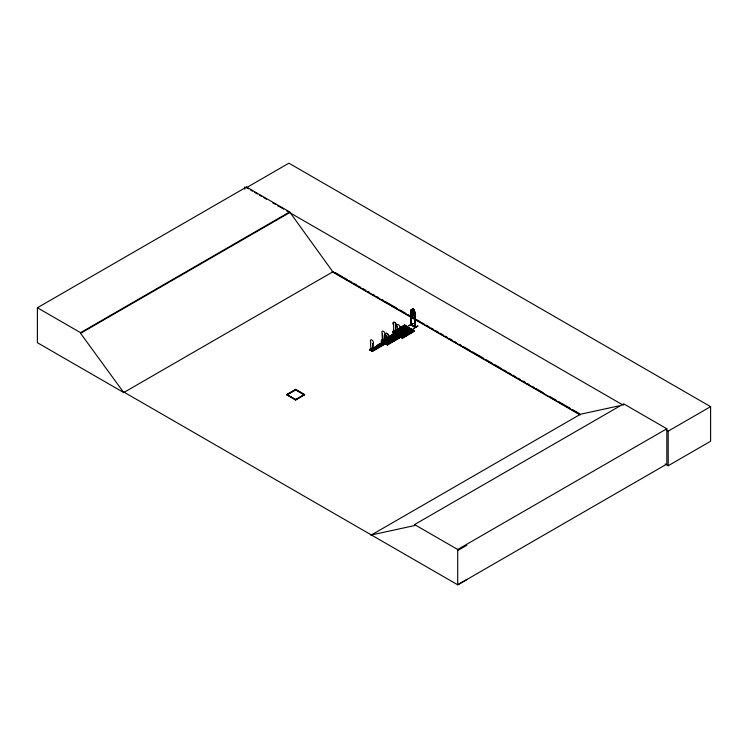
<?xml version="1.0" encoding="UTF-8"?>
<svg xmlns="http://www.w3.org/2000/svg" width="748" height="748" viewBox="0 0 748 748"><rect width="100%" height="100%" fill="white"/><g stroke="black" fill="none" stroke-linecap="round" stroke-linejoin="round"><path stroke-width="1.12" d="M372.654 350.027L372.962 343.528A2.122 1.234 59.5 0 0 372.962 341.088A2.122 1.234 59.5 0 0 370.821 339.873A2.122 1.234 59.5 0 0 370.821 342.322C369.886 344.763 371.859 351.233 370.774 348.596L370.774 350.111M384.042 341.415L384.453 334.87A2.122 1.234 59.5 0 0 384.453 332.421A2.122 1.234 59.5 0 0 382.312 331.214A2.122 1.234 59.5 0 0 382.312 333.664L382.443 340.677L382.929 340.013M384.135 341.359L384.453 334.87M386.454 342.35L385.987 342.519L387.726 343.547L388.137 337.002A2.122 1.234 59.5 0 0 388.137 334.552A2.122 1.234 59.5 0 0 385.987 333.337A2.122 1.234 59.5 0 0 385.987 335.787L386.333 342.743L387.034 342.322M393.878 331.261L395.374 332.505L395.683 326.016A2.122 1.234 59.5 0 0 395.776 323.519A2.122 1.234 59.5 0 0 393.635 322.304A2.122 1.234 59.5 0 0 393.635 324.754L393.682 331.663L394.607 331.121M399.18 334.702L399.488 328.213A2.122 1.234 59.5 0 0 399.488 325.773A2.122 1.234 59.5 0 0 397.347 324.557A2.122 1.234 59.5 0 0 397.347 327.007L397.665 333.851L400.002 335.095L399.825 334.094L398.6 335.534L396.683 334.45L397.73 332.907L396.505 333.636L396.683 334.842L400.975 332.533M399.273 334.655L399.582 328.157M401.517 335.366L401.975 335.562L401.265 335.824L400.937 328.97A2.122 1.234 59.5 0 1 400.937 326.521A2.122 1.234 59.5 0 1 402.985 327.783A2.122 1.234 59.5 0 1 402.985 330.233L402.676 336.722L403.079 330.177A2.122 1.234 59.5 0 0 403.079 327.736A2.122 1.234 59.5 0 0 400.937 326.521A2.122 1.234 59.5 0 0 400.844 329.026L401.162 335.871L403.499 337.114L403.322 336.114L402.097 337.554L400.18 336.469L401.405 335.029M382.256 340.377L382.77 340.228L382.583 340.733M393.654 331.42L394.065 331.364M400.769 335.74L401.844 335.637M370.438 350.223L369.98 348.951C372.803 348.157 369.923 349.578 371.906 348.624C370.699 349.568 371.99 347.932 371.26 349.297M371.429 349.064L371.139 349.335M382.462 340.256L383.341 340.209L382.415 340.621M386.856 342.014L386.183 342.612L388.549 343.93L388.371 342.93L387.155 344.37L385.229 343.285L386.454 341.845M393.85 331.317L393.944 331.813L393.682 331.364M394.261 331.102L394.159 331.158M398.207 333.15L397.497 333.86L398.488 333.486M397.3 334.795L397.3 333.281L398.375 333.627M401.302 335.964L401.91 335.525M404.014 330.681L404.724 331.224L405.425 330.672M408.025 332.449L408.894 332.935L407.604 332.897M386.033 342.706L386.94 342.453M397.805 333.973L398.123 333.197M401.405 335.787L401.639 335.207M371.204 348.231C371.326 349.914 370.428 348.166 372.747 349.971L372.962 343.528M371.541 349.045L371.756 348.615M382.92 340.34L383.303 340.321M414.308 330.56C413.476 332.561 408.857 329.962 412.036 329.27L414.495 331.037L402.443 338.143L400.002 336.553L400.002 335.646L401.227 334.926L401.022 335.572M414.841 318.545L415.411 317.105M382.826 340.555L383.172 340.303M413.167 323.407L408.511 325.922L412.952 323.332M410.886 324.847L415.421 327.409L415.411 312.533L413.887 311.112L414.57 312.131L414.57 315.31L413.831 316.245L412.457 315.45L411.718 310.485L412.457 310.345L412.457 308.531L413.934 309.382L413.887 311.112L413.831 309.438L412.457 308.644M414.962 313.309L415.523 313.449L414.962 313.309L414.962 327.203L415.215 326.549M415.065 327.026L415.57 327.315L415.065 326.521M377.693 346.427L377.572 345.791M378.806 346.333L378.684 345.698M392.644 339.312L392.765 339.947L393.626 339.863M400.227 328.727L400.722 328.082M393.878 339.854L392.906 339.302M404.032 330.719L404.705 330.27L405.425 330.812M407.595 332.495L407.716 333.131M408.894 332.795L407.866 333.047M397.945 333.889L397.459 333.767M392.756 339.227L393.457 339.91M393.766 339.938L393.757 339.218L392.756 339.368M411.475 309.719L410.989 310.065L412.457 310.233L412.41 308.559M395.122 333.926L401.115 330.354L395.14 333.926L392.522 332.467L394.486 331.093M395.524 330.672L404.733 325.24L407.192 326.82L404.733 325.062L401.741 327.128M397.328 330.523L393.28 332.897L392.7 331.429C395 328.437 393.981 335.815 394.29 331.411L393.598 331.027L393.495 332.598L393.495 331.084L396.019 332.617L396.197 332L396.197 332.897L393.785 331.345M404.733 325.24L405.351 325.791L403.294 326.96M383.275 340.162L381.246 341.397M406.865 326.661L406.566 326.268L394.411 333.514M387.847 338.068L393.869 334.515L393.401 333.963L395.673 335.254L393.401 334.15L384.201 339.583M382.331 340.508L382.593 339.62L381.377 340.34L381.377 341.247C381.994 342.921 383.004 339.536 385.846 339.246M384.5 339.76L393.841 334.393L387.95 338.236M369.998 349.971L372.429 351.429M372.27 351.242L384.285 343.856L382.013 342.575L384.472 344.332L372.42 351.438M370.232 350.214L381.63 343.893L370.559 350.41M381.377 341.247L383.827 342.827L395.86 335.73L383.032 342.406L386.211 340.499M395.664 335.515L395.243 335.169L388.24 339.433M398.001 333.458C398.366 337.011 398.273 331.514 396.524 334.655M383.06 342.425L383.5 342.678L383.649 341.63L384.865 340.91L383.472 341.527L383.472 342.247L381.545 341.163L382.77 339.723M408.417 327.587L410.998 329.017L402.92 333.73M409.128 327.998L396.646 334.852L408.978 327.689L403.088 331.523M372.13 351.279L371.634 350.99L384.285 344.024L383.724 343.93M372.074 351.233L372.252 350.232L373.476 349.512L372.074 350.129L372.074 350.849L370.157 349.765L371.382 348.325M384.93 343.528L386.651 342.453L386.651 343.968L386.538 342.519L385.846 342.126L385.846 343.641L385.949 342.06L386.632 342.519M388.081 341.714L397.085 336.095L399.544 337.853L387.053 344.716M398.216 335.712L410.372 328.466L410.792 328.802L408.539 327.437L399.329 332.869L408.52 327.531M410.372 328.466L398.6 335.534M387.885 341.705L397.085 336.273L397.712 336.824L385.323 343.753L397.525 336.525M386.884 344.407L399.385 337.666L398.927 337.301L386.884 344.491M400.021 336.675L400.619 337.114L400.124 336.843M399.189 337.657L397.085 336.273M412.036 329.55L412.653 330.008L400.582 337.114M412.354 329.849L412.036 329.457L402.826 334.889M401.854 337.694L403.499 336.217M414.037 330.794L402.106 337.956M413.747 330.635L401.657 337.694M414.14 330.84L412.036 329.457M393.635 324.754L393.541 324.81A2.122 1.234 59.5 0 1 393.541 322.36A2.122 1.234 59.5 0 1 395.683 323.566A2.122 1.234 59.5 0 1 395.683 326.016L395.374 332.505M382.312 333.664L382.527 340.564L384.865 341.808L384.865 340.91M397.347 327.007L397.627 333.599M396.019 331.897L394.794 333.337L392.878 332.252L394.103 330.812M386.211 342.687L385.987 335.787M401.433 329.803L399.161 328.522L400.386 327.802M401.47 327.156L402.695 326.259L404.967 327.727L402.695 326.259M403.509 325.782C410.203 328.718 400.264 326.137 404.733 325.062M395.729 330.681L399.741 328.316M399.899 328.503L393.13 332.682M401.844 327.297L404.902 325.548M400.04 328.596L392.522 332.467M401.985 327.372L405.173 325.483M401.012 330.177L394.794 333.72L394.972 332.72L396.197 332M389.054 336.525L391.326 337.993L389.054 336.525L387.838 337.245L390.11 338.713L387.838 337.432M390.147 335.889C396.842 338.835 386.903 336.254 391.363 335.169L393.635 336.637L391.363 335.169M392.186 334.693C398.88 337.629 388.941 335.048 393.401 333.963M384.257 339.629L393.261 334.3M394.533 333.365L407.006 326.343M394.832 333.767L407.006 326.511M381.63 341.602L393.841 334.393M402.873 329.026L407.034 326.624M403.125 329.167L407.136 326.801L403.163 329.195M381.929 341.789L385.996 339.433M397.3 333.281L398.338 333.599M376.44 345.856C383.135 348.792 373.196 346.212 377.665 345.137L379.937 346.595L377.665 345.137M378.75 344.491C385.444 347.437 375.505 344.856 379.975 343.771L382.247 345.239L379.975 343.771M380.788 343.295C387.483 346.231 377.544 343.65 382.013 342.575M369.793 349.961L382.013 342.846M402.966 330.541C409.661 333.477 399.731 330.897 404.191 329.821L406.463 331.28L404.191 329.821M405.276 329.176C411.97 332.121 402.041 329.541 406.501 328.456L408.773 329.924L406.501 328.456M407.314 327.979C414.009 330.915 404.079 328.335 408.539 327.259M388.044 339.424L395.243 335.169M382.452 343.005L370.41 350.195M383.472 342.247L384.687 340.808M396.683 334.45L398.086 333.673M370.251 350.232L382.331 343.154M383.369 342.584L395.673 335.254M402.835 331.383L409.006 327.802M401.134 332.72L396.777 334.917M385.173 343.659L385.061 342.472L386.277 341.752L386.277 342.649M383.846 343.781L371.634 350.99L383.846 343.874M398.955 336.114L398.778 334.917L400.002 334.197M395.009 339.938C394.177 341.948 389.568 339.34 392.737 338.657L395.009 340.116L392.737 338.657M397.319 338.582C396.487 340.583 391.877 337.974 395.047 337.292L397.319 338.76L395.047 337.292M399.357 337.376C398.525 339.386 393.916 336.778 397.085 336.095M371.934 351.167L384.285 343.856M388.184 341.883L397.525 336.619M410.811 328.54L398.46 335.852L400.806 334.749M402.817 333.561L410.839 328.83L398.6 335.917L396.505 334.534M398.946 336.123L400.965 334.936M387.501 344.959L387.324 343.753L388.549 343.033M409.96 333.122C409.128 335.123 404.509 332.523 407.688 331.832L409.96 333.299L407.688 331.832M412.27 331.757C411.437 333.767 406.828 331.158 409.998 330.476L412.27 331.944L409.998 330.476M400.002 336.553L401.751 335.637M403.032 334.898L412.055 329.569M403.125 335.067L412.204 329.765M399.367 337.554L387.202 344.8L385.061 343.369M400.32 336.955L412.475 329.7M387.455 344.94L399.516 337.862M401.751 335.581L401.489 337.208L401.33 335.562M414.308 330.728L402.274 337.928M402.424 338.143L414.457 331.037M411.101 310.925L411.503 311.159M411.4 324.754L410.895 324.323L411.4 324.613M411.278 325.071L411.503 314.618M415.579 326.792L411.55 324.66M417.739 325.773C413.392 329.503 410.091 329.756 417.982 326.203M124.28 392.298L123.794 392.588L37.4 342.706L37.4 307.755L246.503 187.028L289.672 211.946L332.841 271.823L579.999 414.523M246.503 187.028L246.503 187.673L288.906 163.195L710.6 406.66L710.6 441.255L668.198 465.733L665.168 463.975M37.4 307.755L80.569 332.673L289.672 211.946M466.864 579.588L457.711 584.805L124.224 392.27L123.729 392.55L80.569 333.318L289.672 212.591M123.729 392.55L333.328 271.543M410.933 310.018L410.942 324.913L414.962 326.698M411.456 309.653L414.869 311.682M410.933 314.581L411.437 316.516M415.355 312.561L415.355 327.409M414.85 318.536L411.475 316.479L411.035 314.571M286.671 394.551L295.656 389.362L304.651 394.551L295.656 400.03L286.671 394.551L295.656 399.741L304.651 394.551M286.671 394.841L295.656 389.652L304.651 394.841M295.656 389.942L287.167 394.841L295.656 399.451L304.146 394.841L295.656 389.942L295.656 389.362M370.896 535.25L580.495 414.233L619.11 405.837M371.382 534.96L414.551 525.573L414.551 524.572L623.654 403.845L666.823 428.763L666.823 464.078L457.711 584.805L457.711 549.49L666.823 428.763M623.654 404.846L623.168 405.136L286.662 210.852M666.197 429.978L668.198 431.138L710.6 406.66M457.711 550.5L466.864 545.283M400.404 328.335L401.255 328.12M377.684 345.847L378.797 345.931M407.856 332.346L407.529 332.944M407.707 332.551L408.913 332.832M378.694 346.277L377.843 346.343M401.265 328.83L400.227 328.587M389.39 336.993C387.726 338.451 391.924 337.133 389.39 337.142C387.632 338.292 391.802 337.769 389.577 337.124M377.824 345.782L378.535 345.782M401.096 328.868L400.302 328.681M404.537 331.074C406.875 330.803 403.032 329.859 404.369 331.177M386.286 342.846L386.398 342.332M411.26 325.09L410.97 324.389M410.811 329.999L413.083 331.28M401.47 326.979L403.742 328.447L402.228 327.587M408.773 331.196L411.045 332.477M399.161 328.344L401.433 329.625M406.463 332.561L408.735 333.842M400.797 335.3L401.498 335.478M397.908 333.01L397.908 333.73L399.825 334.814L399.825 334.094M398.095 335.123L397.403 334.739L397.403 333.225M401.592 337.142L400.797 336.815L400.9 335.235M395.86 336.815L398.132 338.096M393.831 338.012L396.094 339.302M391.513 339.377L393.785 340.658M385.949 343.575L386.651 343.968M415.523 327.269L411.082 324.735L411.035 310.037M246.503 187.673L248.514 188.833M250.524 189.992L252.534 191.151M254.535 192.311L257.546 194.05M259.556 195.209L261.566 196.369M263.577 197.528L266.587 199.267M272.609 202.745L275.619 204.484M277.63 205.644L283.651 209.113M410.923 311.626L415.355 314.179M335.347 272.702L342.406 276.779M344.426 277.947L347.455 279.696M349.466 280.855L351.485 282.024M353.505 283.183L356.534 284.932M358.554 286.101L360.564 287.269M362.584 288.429L365.613 290.177M367.633 291.346L369.643 292.505M372.672 294.254L374.692 295.423M376.712 296.582L378.722 297.751M381.751 299.499L383.771 300.659M385.79 301.827L396.889 308.232M399.909 309.981L405.968 313.477M407.978 314.637L415.046 318.713M417.057 319.882L420.086 321.631M422.106 322.79L424.125 323.959M426.145 325.128L429.165 326.867M431.185 328.035L433.204 329.204M436.224 330.943L438.244 332.112M440.263 333.281L443.293 335.029M445.312 336.189L447.323 337.357M449.342 338.517L452.372 340.265M454.391 341.434L456.402 342.593M459.431 344.342L461.451 345.511M463.47 346.67L470.529 350.747M472.549 351.915L483.647 358.32M485.658 359.489L492.726 363.565M494.737 364.725L501.805 368.811M503.815 369.97L506.845 371.719M508.864 372.887L510.884 374.047M512.904 375.216L515.924 376.964M517.943 378.123L519.963 379.292M522.983 381.041L525.003 382.2M527.022 383.369L529.042 384.528M532.071 386.277L534.081 387.445M536.101 388.605L543.16 392.691M550.229 396.767L556.278 400.255M558.298 401.424L570.406 408.408M572.416 409.577L579.485 413.653M332.177 271.73L410.11 316.722M412.139 317.891L580.149 414.897M414.551 524.572L457.711 549.49M414.99 327.185L415.121 317.835M382.387 340.443L382.499 340.49M397.73 333.645L397.73 332.907M668.198 431.138L668.198 465.733M411.353 311.252L411.4 325.118M403.322 336.114L403.322 336.834M393.925 330.709L393.925 331.616M388.371 342.93L388.371 343.65M382.275 339.929L382.275 341.443L382.967 341.836L382.967 340.321L382.163 339.994L382.163 341.509M373.476 349.512L373.476 350.41M373.299 349.41L373.299 350.129M371.569 348.933L371.466 350.503L370.877 348.54M295.656 399.451L295.656 400.03M244.811 186.897L244.811 189.188M80.569 332.673L80.569 333.318M385.903 335.843A2.122 1.234 59.5 0 1 385.903 333.393A2.122 1.234 59.5 0 1 388.044 334.608A2.122 1.234 59.5 0 1 388.044 337.049M413.588 309.579L412.7 309.074L413.588 310.149L413.588 309.579M413.831 311.71L412.457 310.916L412.457 314.095L413.831 314.889L413.831 311.71"/></g></svg>
